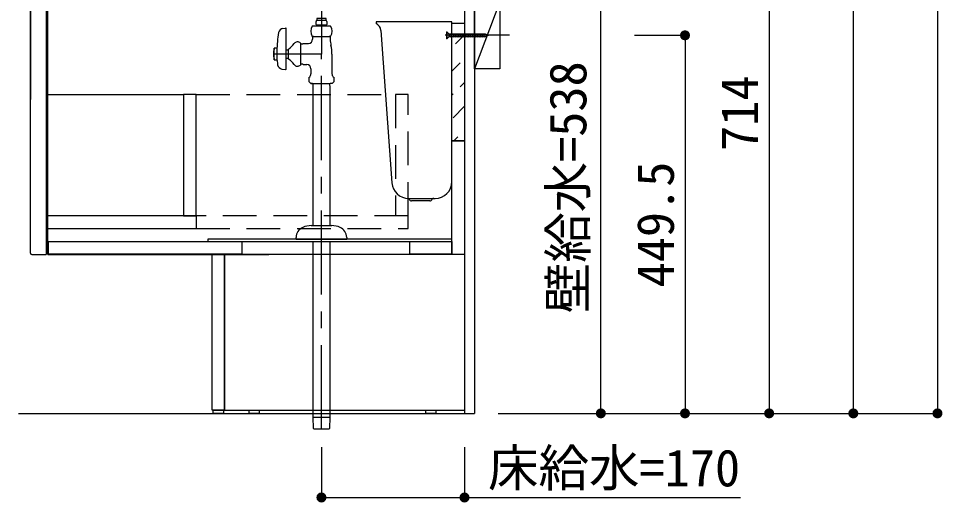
# Model space of a CAD drawing. Units: millimetres on the paper, scale 1:20. Extents: x -205 to 195, y -144 to 136.
# Drawn here: x 11.3 to 66.2, y -37.5 to -8.7 of the extents above; entities that cross this region are included whole.
import ezdxf
from ezdxf.enums import TextEntityAlignment as Align

# ---------------------------------------------------------------- set-up
doc = ezdxf.new("R2010")
doc.units = ezdxf.units.MM
doc.linetypes.add('CHAIN1', pattern=[8, 5, -1, 1, -1])
doc.linetypes.add('DASHED2', pattern=[3, 2, -1])
for name, color, linetype in [('0-2_2', 7, 'Continuous'), ('0-3_3', 4, 'Continuous'), ('0-4_4', 6, 'Continuous')]:
    doc.layers.add(name, color=color, linetype=linetype)
doc.styles.add('ＭＳ ゴシック', font='')
doc.styles.get('ＭＳ ゴシック').set_extended_font_data('MS Gothic')

msp = doc.modelspace()

# ---------------------------------------------------------------- hatches: boundary and pattern name
at = {"layer": '0-3_3'}
for points in [[(56.161, -32.221, 1), (55.561, -32.221, 1)], [(61.161, -32.221, 1), (60.561, -32.221, 1)], [(66.161, -32.221, 1), (65.561, -32.221, 1)]]:
    msp.add_hatch(color=132, dxfattribs=at).paths.add_polyline_path(points)
at = {"layer": '0-4_4'}
for points in [[(51.161, -9.746, 1), (50.561, -9.746, 1)], [(46.161, -32.221, 1), (45.561, -32.221, 1)], [(51.161, -32.221, 1), (50.561, -32.221, 1)], [(29.561, -37.221, 1), (28.961, -37.221, 1)], [(38.061, -37.221, 1), (37.461, -37.221, 1)]]:
    msp.add_hatch(color=212, dxfattribs=at).paths.add_polyline_path(points)

# ---------------------------------------------------------------- linework, layer by layer
at = {"layer": '0-2_2'}
for p, q in [((13.011, -22.771), (13.011, 6.829)), ((11.971, -7.821), (11.971, -13.553)), ((11.971, -22.696), (11.971, -7.937)), ((12.911, -8.043), (12.911, -22.771)), ((12.911, -13.271), (21.061, -13.271)), ((21.811, -13.271), (21.061, -13.271)), ((21.061, -13.271), (21.061, -20.471)), ((12.911, -16.996), (12.911, -21.246)), ((12.911, -20.471), (12.911, -21.221)), ((21.811, -20.471), (12.911, -20.471)), ((21.811, -20.471), (21.811, -21.221)), ((12.911, -21.221), (21.811, -21.221)), ((24.536, -21.996), (24.536, -22.746)), ((34.511, -22.746), (34.511, -21.996)), ((34.511, -21.996), (37.011, -21.996)), ((37.011, -21.996), (37.011, -22.746)), ((12.046, -22.771), (12.911, -22.771)), ((13.011, -22.771), (26.136, -22.771)), ((24.536, -22.746), (13.036, -22.746)), ((22.761, -22.771), (23.511, -22.771)), ((22.761, -32.021), (22.761, -22.771)), ((23.511, -22.771), (23.511, -32.021)), ((31.861, -22.771), (23.861, -22.771)), ((37.761, -22.771), (28.97, -22.771)), ((37.011, -22.746), (34.511, -22.746)), ((37.761, -22.771), (37.761, -32.021)), ((23.511, -32.021), (22.761, -32.021)), ((23.511, -32.021), (37.761, -32.021))]:
    msp.add_line(p, q, dxfattribs=at)
for points in [[(13.011, 6.829), (37.761, 6.829), (37.761, -22.771), (26.136, -22.771)], [(21.061, -20.471), (21.811, -20.471), (21.811, -13.271)], [(13.036, -22.746), (13.036, -21.996), (24.536, -21.996)], [(26.29, -22.771), (23.511, -22.771), (23.511, -32.021), (23.511, -22.771)]]:
    msp.add_lwpolyline(points, dxfattribs=at)
for points in [[(37.011, -16.021), (37.761, -16.021), (37.761, -22.771), (37.011, -22.771)], [(37.011, -21.996), (37.011, -21.871), (22.511, -21.871), (22.511, -21.996)], [(23.436, -32.021), (23.436, -32.221), (22.836, -32.221), (22.836, -32.021)], [(25.561, -32.021), (25.561, -32.221), (24.961, -32.221), (24.961, -32.021)], [(36.061, -32.021), (36.061, -32.221), (35.461, -32.221), (35.461, -32.021)]]:
    msp.add_lwpolyline(points, close=True, dxfattribs=at)
msp.add_arc((12.046, -22.696), 0.075, 180, 270, dxfattribs=at)
at = {"layer": '0-3_3'}
for p, q in [((37.761, 75.279), (37.761, -32.221)), ((38.361, 75.279), (38.361, -32.221)), ((65.861, 57.779), (65.861, -32.221)), ((60.861, 30.279), (60.861, -32.221)), ((55.861, 3.479), (55.861, -32.221)), ((11.261, -32.221), (38.361, -32.221)), ((41.861, -32.221), (60.861, -32.221)), ((41.861, -32.221), (65.861, -32.221)), ((47.861, -32.221), (55.861, -32.221))]:
    msp.add_line(p, q, dxfattribs=at)
at = {"layer": '0-3_3', "linetype": 'DASHED2'}
for p, q in [((12.911, -13.021), (12.911, -13.771)), ((21.811, -13.271), (33.661, -13.271)), ((34.411, -13.271), (33.661, -13.271)), ((33.661, -13.271), (33.661, -20.471)), ((34.411, -20.471), (34.411, -13.271)), ((12.911, -21.246), (12.911, -21.481)), ((21.811, -21.221), (34.411, -21.221)), ((27.786, -22.771), (27.486, -22.771))]:
    msp.add_line(p, q, dxfattribs=at)
at = {"layer": '0-3_3', "linetype": 'CHAIN1'}
for p in [(23.436, -32.221), (37.761, -32.021)]:
    msp.add_line(p, (37.761, -32.221), dxfattribs=at)
at = {"layer": '0-3_3', "linetype": 'DASHED2'}
msp.add_lwpolyline([(34.411, -21.221), (34.411, -20.471), (21.811, -20.471)], dxfattribs=at)
at = {"layer": '0-4_4'}
for p, q in [((45.861, -32.221), (45.861, -5.321)), ((39.861, -7.746), (38.361, -11.746)), ((28.986, -8.744), (28.986, -8.844)), ((29.536, -8.744), (28.986, -8.744)), ((29.536, -8.844), (29.536, -8.744)), ((26.972, -9.335), (27.133, -9.313)), ((29.805, -9.194), (28.718, -9.194)), ((28.941, -9.094), (28.941, -8.931)), ((28.961, -9.169), (28.986, -9.144)), ((28.961, -9.194), (28.961, -9.169)), ((28.986, -8.844), (29.536, -8.844)), ((29.531, -9.144), (28.991, -9.144)), ((29.536, -9.144), (29.561, -9.169)), ((29.561, -9.169), (29.561, -9.194)), ((29.581, -8.931), (29.581, -9.094)), ((37.011, -9.057), (37.046, -9.021)), ((37.761, -9.021), (37.761, -16.021)), ((27.161, -11.755), (27.161, -9.338)), ((28.718, -9.809), (29.805, -9.809)), ((28.794, -9.809), (29.728, -9.809)), ((29.786, -9.809), (29.728, -9.809)), ((29.786, -9.809), (29.786, -9.909)), ((32.791, -9.456), (33.444, -18.515)), ((36.69, -9.546), (36.69, -9.946)), ((36.705, -9.546), (36.802, -9.643)), ((36.802, -9.85), (36.705, -9.946)), ((36.802, -9.643), (36.822, -9.664)), ((36.822, -9.829), (36.802, -9.85)), ((36.822, -9.664), (36.822, -9.829)), ((36.822, -9.664), (38.991, -9.664)), ((38.991, -9.829), (36.822, -9.829)), ((36.892, -9.859), (36.953, -9.634)), ((36.992, -9.859), (37.053, -9.634)), ((37.097, -9.859), (37.157, -9.634)), ((37.197, -9.859), (37.257, -9.634)), ((37.225, -10.257), (37.761, -9.721)), ((37.297, -9.859), (37.357, -9.634)), ((37.397, -9.859), (37.457, -9.634)), ((37.497, -9.859), (37.557, -9.634)), ((37.601, -9.859), (37.661, -9.634)), ((37.701, -9.859), (37.761, -9.634)), ((37.801, -9.859), (37.861, -9.634)), ((37.901, -9.859), (37.961, -9.634)), ((38.001, -9.859), (38.061, -9.634)), ((38.106, -9.859), (38.166, -9.634)), ((38.206, -9.859), (38.266, -9.634)), ((38.306, -9.859), (38.366, -9.634)), ((38.406, -9.859), (38.466, -9.634)), ((38.506, -9.859), (38.566, -9.634)), ((38.61, -9.859), (38.67, -9.634)), ((38.71, -9.859), (38.77, -9.634)), ((38.81, -9.859), (38.87, -9.634)), ((38.91, -9.859), (38.97, -9.634)), ((38.991, -9.664), (39.19, -9.746)), ((39.19, -9.746), (38.991, -9.829)), ((47.861, -9.746), (50.861, -9.746)), ((50.861, -9.746), (50.861, -32.221)), ((28.011, -10.205), (28.011, -11.512)), ((28.011, -10.259), (28.086, -10.259)), ((28.086, -10.259), (28.157, -10.259)), ((28.157, -10.259), (28.182, -10.234)), ((28.182, -10.234), (28.486, -10.234)), ((28.736, -9.909), (28.736, -9.984)), ((29.786, -9.909), (29.786, -9.984)), ((36.705, -9.946), (36.69, -9.946)), ((26.461, -10.509), (26.448, -10.559)), ((26.611, -10.509), (26.461, -10.509)), ((26.611, -10.509), (26.611, -11.209)), ((26.611, -10.659), (26.611, -11.059)), ((27.311, -10.621), (27.161, -10.621)), ((27.311, -11.159), (27.311, -10.559)), ((29.886, -10.859), (29.886, -12.03)), ((26.461, -11.209), (26.611, -11.209)), ((27.161, -11.096), (27.311, -11.096)), ((28.157, -11.459), (28.182, -11.484)), ((28.182, -11.484), (28.386, -11.484)), ((37.011, -11.885), (37.507, -11.389)), ((26.913, -11.749), (27.133, -11.78)), ((28.636, -11.734), (28.636, -12.03)), ((28.511, -12.259), (28.563, -12.207)), ((28.511, -12.259), (28.511, -12.496)), ((28.511, -12.496), (28.624, -12.609)), ((28.624, -12.609), (28.737, -12.609)), ((28.737, -12.609), (28.624, -12.609)), ((28.737, -12.609), (29.785, -12.609)), ((28.754, -12.609), (28.749, -12.859)), ((29.773, -12.859), (29.768, -12.609)), ((29.899, -12.609), (29.785, -12.609)), ((29.899, -12.609), (30.012, -12.496)), ((29.959, -12.207), (30.012, -12.259)), ((30.012, -12.496), (30.012, -12.259)), ((30.012, -12.496), (30.012, -12.259)), ((37.507, -12.803), (37.761, -12.549)), ((29.776, -12.964), (29.773, -12.859)), ((37.011, -13.299), (37.083, -13.227)), ((37.083, -14.641), (37.761, -13.963)), ((37.117, -16.021), (37.366, -15.773)), ((34.442, -19.443), (36.011, -19.443)), ((35.696, -19.593), (34.627, -19.593)), ((28.651, -21.061), (29.871, -21.061)), ((27.761, -21.861), (27.761, -21.761)), ((27.761, -21.861), (30.761, -21.861)), ((30.761, -21.761), (30.761, -21.861)), ((28.746, -21.987), (28.746, -32.353)), ((29.776, -32.353), (29.776, -21.987)), ((28.746, -32.353), (28.749, -32.459)), ((29.773, -32.459), (29.776, -32.353)), ((39.761, -32.221), (45.861, -32.221)), ((47.861, -32.221), (50.861, -32.221)), ((29.773, -32.459), (28.749, -32.459)), ((29.76, -33.101), (29.773, -32.459)), ((28.824, -33.159), (28.824, -33.159)), ((28.836, -33.159), (28.824, -33.159)), ((29.686, -33.159), (28.836, -33.159)), ((29.698, -33.159), (29.686, -33.159)), ((29.698, -33.159), (29.76, -33.101)), ((29.698, -33.159), (29.698, -33.159)), ((29.261, -34.221), (29.261, -37.221)), ((37.761, -34.221), (37.761, -37.221)), ((29.261, -37.221), (54.156, -37.221))]:
    msp.add_line(p, q, dxfattribs=at)
at = {"layer": '0-4_4', "linetype": 'CHAIN1'}
for p, q in [((29.261, -8.044), (29.261, -10.859)), ((40.44, -9.746), (36.62, -9.746)), ((29.261, -10.859), (26.411, -10.859)), ((29.261, -33.159), (29.261, -10.859))]:
    msp.add_line(p, q, dxfattribs=at)
at = {"layer": '0-4_4'}
msp.add_lwpolyline([(39.861, -7.746), (39.861, -11.746), (38.361, -11.746), (38.361, -7.746)], close=True, dxfattribs=at)
for points in [[(37.011, -18.443), (37.011, -8.943), (32.511, -8.943), (32.511, -9.043)], [(37.761, -16.021), (37.011, -16.021), (37.011, -9.021), (37.761, -9.021)], [(28.794, -9.809), (28.736, -9.809), (28.736, -9.909)], [(36.69, -9.546), (36.705, -9.546), (36.705, -9.946)], [(26.448, -11.159), (26.461, -11.209), (26.461, -10.509)], [(28.157, -11.459), (28.086, -11.459), (28.011, -11.459)], [(28.749, -12.859), (28.746, -12.964), (28.746, -15.659), (28.746, -21.061)], [(29.776, -21.061), (29.776, -15.659), (29.776, -12.964)], [(28.749, -32.459), (28.763, -33.101), (28.824, -33.159)]]:
    msp.add_lwpolyline(points, dxfattribs=at)
for centre, radius, start, end in [((27.136, -9.338), 0.025, 0, 98), ((29.174, -9.501), 0.55, 146.007, 213.993), ((29.049, -8.931), 0.108, 125.5678, 180), ((28.991, -9.094), 0.05, 180, 270), ((29.531, -9.094), 0.05, 270, 360), ((29.474, -8.931), 0.108, 0, 54.4322), ((29.349, -9.501), 0.55, 326.007, 33.993), ((32.292, -9.492), 0.5, 4.1248, 64.0391), ((34.111, -10.859), 7.503, 170.1971, 178.4725), ((27.014, -9.633), 0.3, 98, 170.1971), ((26.641, -9.564), 1.2, 303.9592, 326.0408), ((27.836, -10.384), 0.25, 45.573, 143.1301), ((28.486, -9.984), 0.25, 270, 360), ((31.414, -9.984), 1.628, 180, 193.0396), ((27.636, -10.859), 2.25, 0, 13.0396), ((27.661, -10.859), 1.25, 166.7029, 180), ((27.661, -10.859), 1.25, 180, 193.2971), ((27.661, -10.859), 1.25, 166.1135, 166.7029), ((27.661, -10.859), 1.25, 193.2971, 193.8865), ((30.357, -10.877), 3.75, 182.7786, 189.5915), ((26.955, -11.452), 0.3, 189.5915, 261.9959), ((26.641, -12.154), 1.2, 33.9592, 56.0408), ((27.836, -11.334), 0.25, 216.8699, 314.427), ((28.386, -11.734), 0.25, 0, 90), ((27.136, -11.755), 0.025, 261.9959, 360), ((28.386, -12.03), 0.25, 315, 360), ((30.136, -12.03), 0.25, 180, 225), ((34.442, -18.443), 1, 184.1248, 270), ((36.011, -18.443), 1, 270, 360), ((34.386, -19.543), 0.1, 30, 90), ((34.646, -19.393), 0.2, 210, 261.9967), ((34.611, -19.64), 0.05, 72.0452, 81.9967), ((35.711, -19.64), 0.05, 98.0033, 107.9548), ((35.676, -19.393), 0.2, 278.0033, 330), ((35.936, -19.543), 0.1, 90, 150), ((28.411, -21.761), 0.65, 113.5565, 180), ((28.651, -22.311), 1.25, 90, 113.5565), ((29.871, -22.311), 1.25, 66.4435, 90), ((30.111, -21.761), 0.65, 0, 66.4435)]:
    msp.add_arc(centre, radius, start, end, dxfattribs=at)

# ---------------------------------------------------------------- texts
at = {"layer": '0-3_3', "style": 'ＭＳ ゴシック'}
msp.add_text('714', height=2.199, rotation=90, dxfattribs=at).set_placement((55.861, -16.621), align=Align.BOTTOM_LEFT)
at = {"layer": '0-4_4', "style": 'ＭＳ ゴシック'}
for s, p in [('壁給水=538', (45.661, -26.271)), ('449.5', (50.861, -24.734))]:
    msp.add_text(s, height=2.199, rotation=90, dxfattribs=at).set_placement(p, align=Align.BOTTOM_LEFT)
msp.add_text('床給水=170', height=2.199, dxfattribs=at).set_placement((39.156, -37.221), align=Align.BOTTOM_LEFT)

doc.saveas('drawing.dxf')
